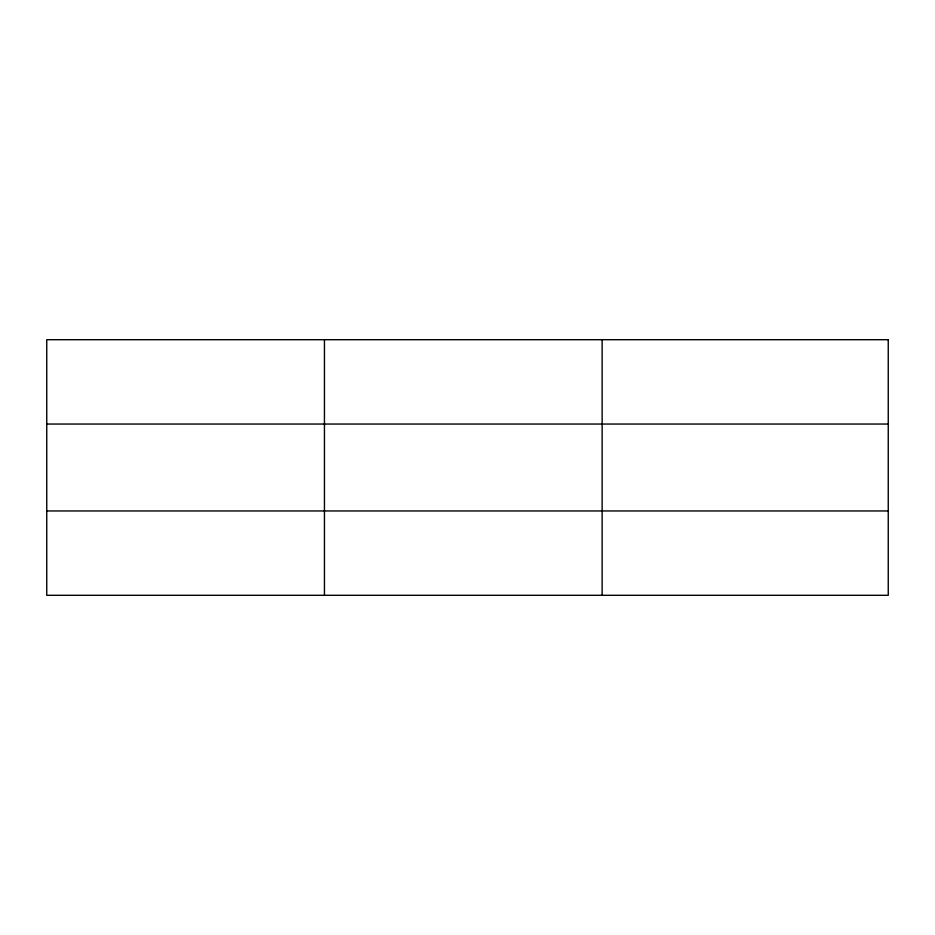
<?xml version="1.0" encoding="UTF-8"?>
<svg xmlns="http://www.w3.org/2000/svg" width="935" height="935" viewBox="0 0 935 935"><rect width="100%" height="100%" fill="white"/><g stroke="black" fill="none" stroke-linecap="round" stroke-linejoin="round"><path stroke-width="1.4" d="M324.445 339.697L324.445 595.303M602.14 339.697L602.14 595.303M46.75 424.046L888.25 424.046M46.75 510.954L888.25 510.954M888.25 339.697L888.25 595.303L46.75 595.303L46.75 339.697L888.25 339.697"/></g></svg>
